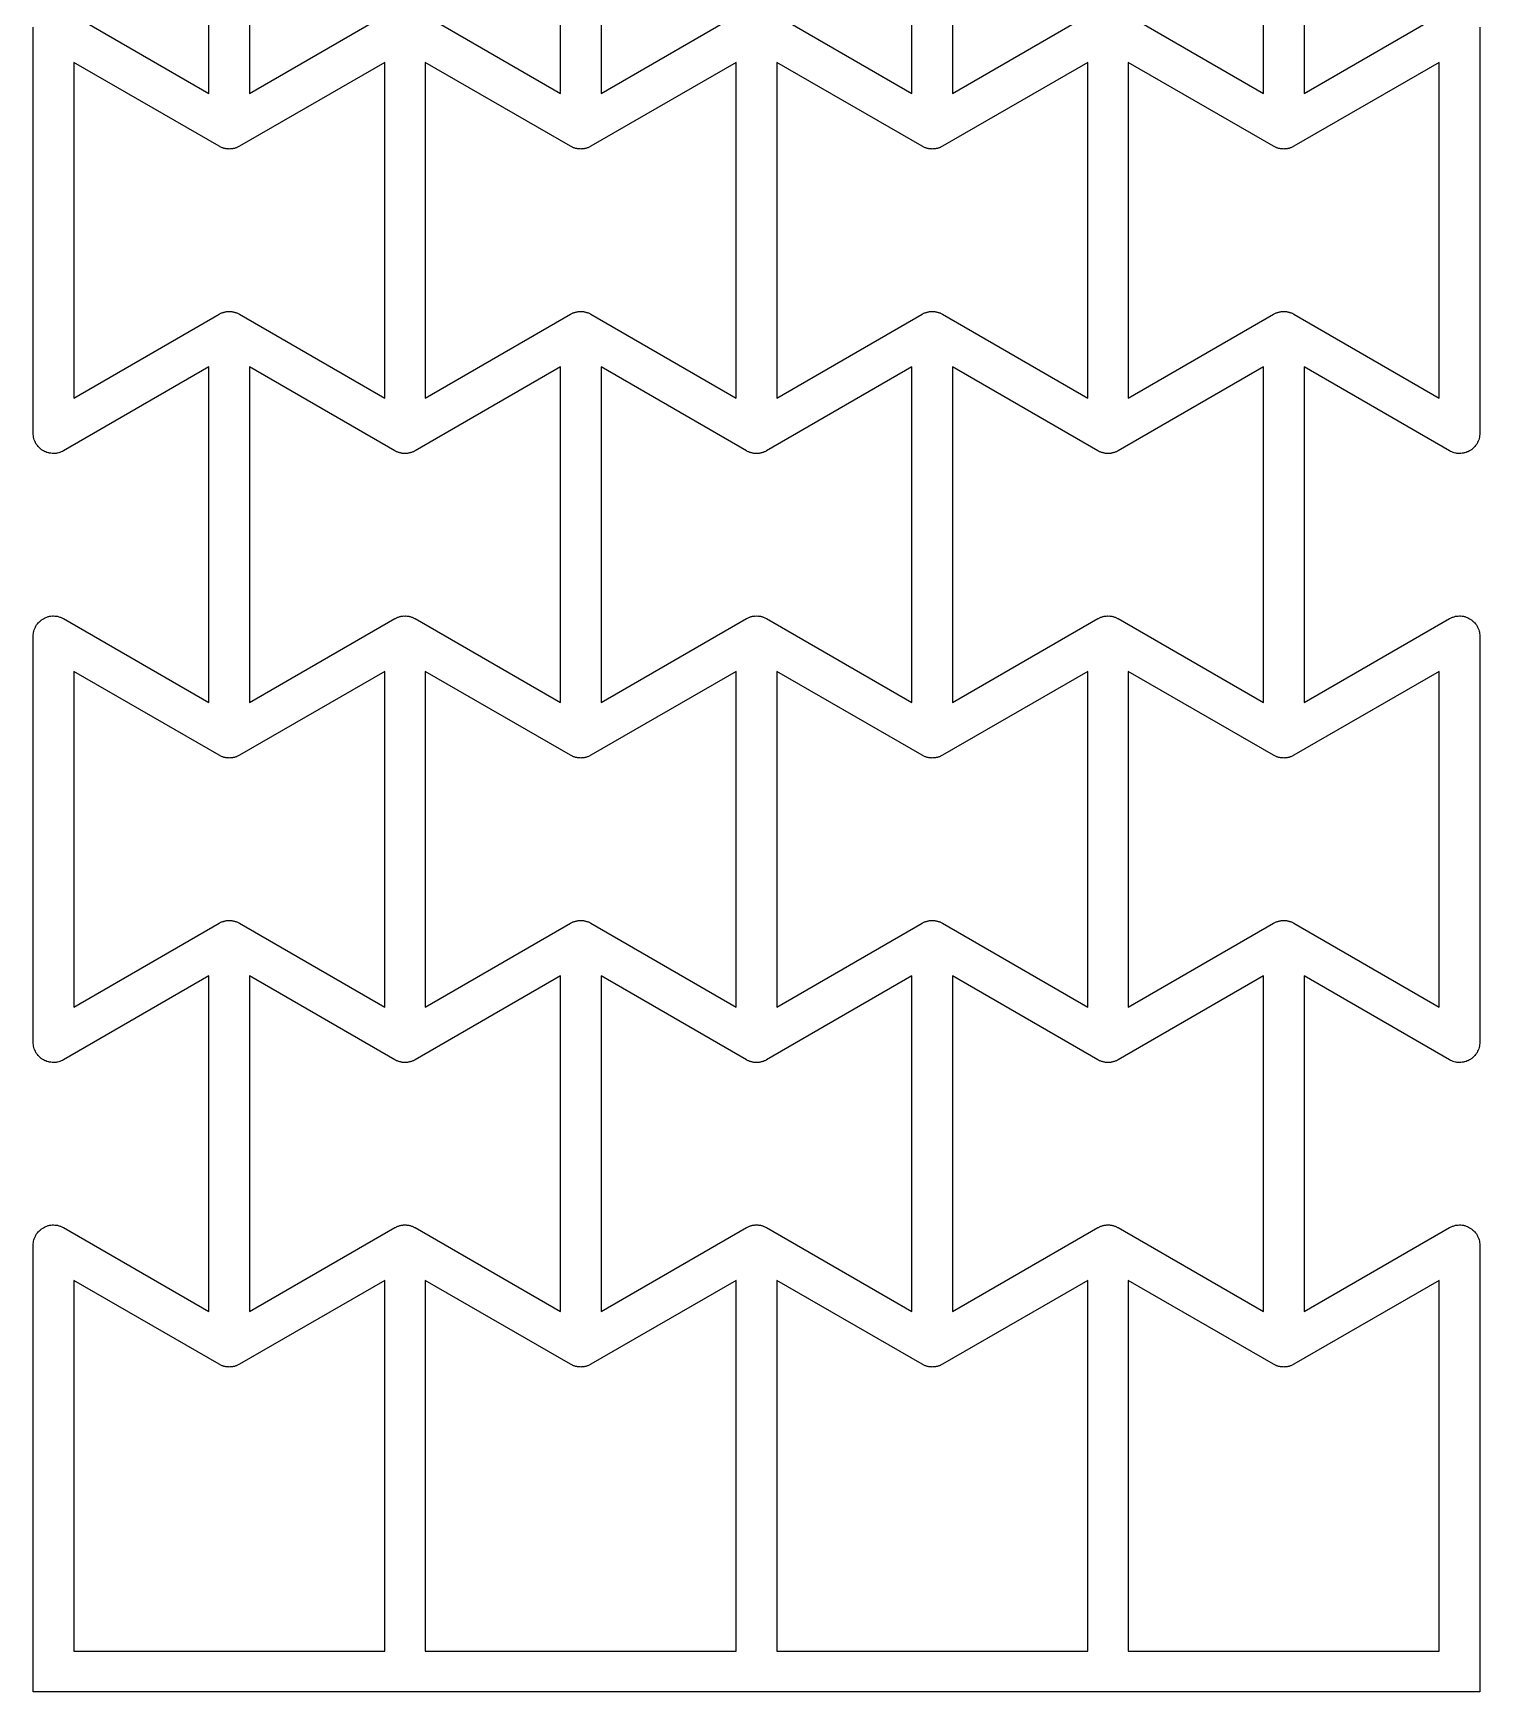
# Model space of a CAD drawing. Header units: millimetres. Extents: x -0.5 to 35.1, y -1 to 71.
# Drawn here: x -0.5 to 35.14, y -1 to 39.85 of the extents above; entities that cross this region are included whole.
import ezdxf

# ---------------------------------------------------------------- set-up
doc = ezdxf.new("R2010")
doc.units = ezdxf.units.MM

msp = doc.modelspace()

# ---------------------------------------------------------------- linework, layer by layer
for points in [[(0.25, 40.43301), (3.83013, 38.36603), (3.83013, 46.63397)], [(4.83013, 46.63397), (4.83013, 38.36603), (8.41025, 40.43301)], [(8.91025, 40.43301), (12.49038, 38.36603), (12.49038, 46.63397)], [(13.49038, 46.63397), (13.49038, 38.36603), (17.07051, 40.43301)], [(17.57051, 40.43301), (21.15064, 38.36603), (21.15064, 46.63397)], [(22.15064, 46.63397), (22.15064, 38.36603), (25.73076, 40.43301)], [(26.23076, 40.43301), (29.81089, 38.36603), (29.81089, 46.63397)], [(30.81089, 46.63397), (30.81089, 38.36603), (34.39102, 40.43301)], [(35.14102, 40), (35.14102, 30), (35.13781, 29.96744), (35.13674, 29.93474), (35.13302, 29.91877), (35.13141, 29.90245), (35.12191, 29.87114), (35.11448, 29.83928), (35.10772, 29.82435), (35.10296, 29.80866), (35.08753, 29.7798), (35.07403, 29.75), (35.06448, 29.73667), (35.05675, 29.72221), (35.03599, 29.69692), (35.01694, 29.67033), (35.00497, 29.65912), (34.99457, 29.64645), (34.96928, 29.62569), (34.9454, 29.60332), (34.93147, 29.59467), (34.9188, 29.58427), (34.88995, 29.56884), (34.86216, 29.55156), (34.84682, 29.54579), (34.83236, 29.53806), (34.80105, 29.52856), (34.77043, 29.51704), (34.75425, 29.51437), (34.73856, 29.50961), (34.706, 29.5064), (34.67372, 29.50107), (34.65733, 29.50161), (34.64102, 29.5), (34.60845, 29.50321), (34.57575, 29.50428), (34.55979, 29.508), (34.54347, 29.50961), (34.51216, 29.51911), (34.4803, 29.52653), (34.46536, 29.5333), (34.44967, 29.53806), (34.42082, 29.55348), (34.39102, 29.56699), (30.81089, 31.63397), (30.81089, 23.36603), (34.39102, 25.43301), (34.42082, 25.44652), (34.44967, 25.46194), (34.46536, 25.4667), (34.4803, 25.47347), (34.51216, 25.48089), (34.54347, 25.49039), (34.55979, 25.492), (34.57575, 25.49572), (34.60845, 25.49679), (34.64102, 25.5), (34.65733, 25.49839), (34.67372, 25.49893), (34.706, 25.4936), (34.73856, 25.49039), (34.75425, 25.48563), (34.77043, 25.48296), (34.80105, 25.47144), (34.83236, 25.46194), (34.84682, 25.45421), (34.86216, 25.44844), (34.88995, 25.43116), (34.9188, 25.41573), (34.93147, 25.40533), (34.9454, 25.39668), (34.96928, 25.37431), (34.99457, 25.35355), (35.00497, 25.34088), (35.01694, 25.32967), (35.03599, 25.30308), (35.05675, 25.27779), (35.06448, 25.26333), (35.07403, 25.25), (35.08753, 25.2202), (35.10296, 25.19134), (35.10772, 25.17565), (35.11448, 25.16072), (35.12191, 25.12886), (35.13141, 25.09755), (35.13302, 25.08123), (35.13674, 25.06526), (35.13781, 25.03256), (35.14102, 25), (35.14102, 15), (35.13781, 14.96744), (35.13674, 14.93474), (35.13302, 14.91877), (35.13141, 14.90245), (35.12191, 14.87114), (35.11448, 14.83928), (35.10772, 14.82435), (35.10296, 14.80866), (35.08753, 14.7798), (35.07403, 14.75), (35.06448, 14.73667), (35.05675, 14.72221), (35.03599, 14.69692), (35.01694, 14.67033), (35.00497, 14.65912), (34.99457, 14.64645), (34.96928, 14.62569), (34.9454, 14.60332), (34.93147, 14.59467), (34.9188, 14.58427), (34.88995, 14.56884), (34.86216, 14.55156), (34.84682, 14.54579), (34.83236, 14.53806), (34.80105, 14.52856), (34.77043, 14.51704), (34.75425, 14.51437), (34.73856, 14.50961), (34.706, 14.5064), (34.67372, 14.50107), (34.65733, 14.50161), (34.64102, 14.5), (34.60845, 14.50321), (34.57575, 14.50428), (34.55979, 14.508), (34.54347, 14.50961), (34.51216, 14.51911), (34.4803, 14.52653), (34.46536, 14.5333), (34.44967, 14.53806), (34.42082, 14.55348), (34.39102, 14.56699), (30.81089, 16.63397), (30.81089, 8.36603), (34.39102, 10.43301), (34.42082, 10.44652), (34.44967, 10.46194), (34.46536, 10.4667), (34.4803, 10.47347), (34.51216, 10.48089), (34.54347, 10.49039), (34.55979, 10.492), (34.57575, 10.49572), (34.60845, 10.49679), (34.64102, 10.5), (34.65733, 10.49839), (34.67372, 10.49893), (34.706, 10.4936), (34.73856, 10.49039), (34.75425, 10.48563), (34.77043, 10.48296), (34.80105, 10.47144), (34.83236, 10.46194), (34.84682, 10.45421), (34.86216, 10.44844), (34.88995, 10.43116), (34.9188, 10.41573), (34.93147, 10.40533), (34.9454, 10.39668), (34.96928, 10.37431), (34.99457, 10.35355), (35.00497, 10.34088), (35.01694, 10.32967), (35.03599, 10.30308), (35.05675, 10.27779), (35.06448, 10.26333), (35.07403, 10.25), (35.08753, 10.2202), (35.10296, 10.19134), (35.10772, 10.17565), (35.11448, 10.16072), (35.12191, 10.12886), (35.13141, 10.09755), (35.13302, 10.08123), (35.13674, 10.06526), (35.13781, 10.03256), (35.14102, 10), (35.14102, 0), (35.14102, -1), (-0.5, -1), (-0.5, 0), (-0.5, 10), (-0.49679, 10.03256), (-0.49572, 10.06526), (-0.492, 10.08123), (-0.49039, 10.09755), (-0.48089, 10.12886), (-0.47347, 10.16072), (-0.4667, 10.17565), (-0.46194, 10.19134), (-0.44652, 10.2202), (-0.43301, 10.25), (-0.42346, 10.26333), (-0.41573, 10.27779), (-0.39498, 10.30308), (-0.37592, 10.32967), (-0.36395, 10.34088), (-0.35355, 10.35355), (-0.32826, 10.37431), (-0.30438, 10.39668), (-0.29046, 10.40533), (-0.27779, 10.41573), (-0.24893, 10.43116), (-0.22114, 10.44844), (-0.2058, 10.45421), (-0.19134, 10.46194), (-0.16003, 10.47144), (-0.12941, 10.48296), (-0.11323, 10.48563), (-0.09755, 10.49039), (-0.06498, 10.4936), (-0.0327, 10.49893), (-0.01632, 10.49839), (0, 10.5), (0.03256, 10.49679), (0.06526, 10.49572), (0.08123, 10.492), (0.09755, 10.49039), (0.12886, 10.48089), (0.16072, 10.47347), (0.17565, 10.4667), (0.19134, 10.46194), (0.2202, 10.44652), (0.25, 10.43301), (3.83013, 8.36603), (3.83013, 16.63397), (0.25, 14.56699), (0.2202, 14.55348), (0.19134, 14.53806), (0.17565, 14.5333), (0.16072, 14.52653), (0.12886, 14.51911), (0.09755, 14.50961), (0.08123, 14.508), (0.06526, 14.50428), (0.03256, 14.50321), (0, 14.5), (-0.01632, 14.50161), (-0.0327, 14.50107), (-0.06498, 14.5064), (-0.09755, 14.50961), (-0.11323, 14.51437), (-0.12941, 14.51704), (-0.16003, 14.52856), (-0.19134, 14.53806), (-0.2058, 14.54579), (-0.22114, 14.55156), (-0.24893, 14.56884), (-0.27779, 14.58427), (-0.29046, 14.59467), (-0.30438, 14.60332), (-0.32826, 14.62569), (-0.35355, 14.64645), (-0.36395, 14.65912), (-0.37592, 14.67033), (-0.39498, 14.69692), (-0.41573, 14.72221), (-0.42346, 14.73667), (-0.43301, 14.75), (-0.44652, 14.7798), (-0.46194, 14.80866), (-0.4667, 14.82435), (-0.47347, 14.83928), (-0.48089, 14.87114), (-0.49039, 14.90245), (-0.492, 14.91877), (-0.49572, 14.93474), (-0.49679, 14.96744), (-0.5, 15), (-0.5, 25), (-0.49679, 25.03256), (-0.49572, 25.06526), (-0.492, 25.08123), (-0.49039, 25.09755), (-0.48089, 25.12886), (-0.47347, 25.16072), (-0.4667, 25.17565), (-0.46194, 25.19134), (-0.44652, 25.2202), (-0.43301, 25.25), (-0.42346, 25.26333), (-0.41573, 25.27779), (-0.39498, 25.30308), (-0.37592, 25.32967), (-0.36395, 25.34088), (-0.35355, 25.35355), (-0.32826, 25.37431), (-0.30438, 25.39668), (-0.29046, 25.40533), (-0.27779, 25.41573), (-0.24893, 25.43116), (-0.22114, 25.44844), (-0.2058, 25.45421), (-0.19134, 25.46194), (-0.16003, 25.47144), (-0.12941, 25.48296), (-0.11323, 25.48563), (-0.09755, 25.49039), (-0.06498, 25.4936), (-0.0327, 25.49893), (-0.01632, 25.49839), (0, 25.5), (0.03256, 25.49679), (0.06526, 25.49572), (0.08123, 25.492), (0.09755, 25.49039), (0.12886, 25.48089), (0.16072, 25.47347), (0.17565, 25.4667), (0.19134, 25.46194), (0.2202, 25.44652), (0.25, 25.43301), (3.83013, 23.36603), (3.83013, 31.63397), (0.25, 29.56699), (0.2202, 29.55348), (0.19134, 29.53806), (0.17565, 29.5333), (0.16072, 29.52653), (0.12886, 29.51911), (0.09755, 29.50961), (0.08123, 29.508), (0.06526, 29.50428), (0.03256, 29.50321), (0, 29.5), (-0.01632, 29.50161), (-0.0327, 29.50107), (-0.06498, 29.5064), (-0.09755, 29.50961), (-0.11323, 29.51437), (-0.12941, 29.51704), (-0.16003, 29.52856), (-0.19134, 29.53806), (-0.2058, 29.54579), (-0.22114, 29.55156), (-0.24893, 29.56884), (-0.27779, 29.58427), (-0.29046, 29.59467), (-0.30438, 29.60332), (-0.32826, 29.62569), (-0.35355, 29.64645), (-0.36395, 29.65912), (-0.37592, 29.67033), (-0.39498, 29.69692), (-0.41573, 29.72221), (-0.42346, 29.73667), (-0.43301, 29.75), (-0.44652, 29.7798), (-0.46194, 29.80866), (-0.4667, 29.82435), (-0.47347, 29.83928), (-0.48089, 29.87114), (-0.49039, 29.90245), (-0.492, 29.91877), (-0.49572, 29.93474), (-0.49679, 29.96744), (-0.5, 30), (-0.5, 40)]]:
    msp.add_lwpolyline(points)
for points in [[(4.08013, 32.93301), (4.09506, 32.93978), (4.10898, 32.94844), (4.12433, 32.95421), (4.13879, 32.96194), (4.15447, 32.9667), (4.16941, 32.97347), (4.18537, 32.97719), (4.20072, 32.98296), (4.21689, 32.98563), (4.23258, 32.99039), (4.2489, 32.992), (4.26486, 32.99572), (4.28125, 32.99626), (4.29743, 32.99893), (4.31381, 32.99839), (4.33013, 33), (4.34644, 32.99839), (4.36283, 32.99893), (4.379, 32.99626), (4.39539, 32.99572), (4.41136, 32.992), (4.42767, 32.99039), (4.44336, 32.98563), (4.45954, 32.98296), (4.47488, 32.97719), (4.49085, 32.97347), (4.50578, 32.9667), (4.52147, 32.96194), (4.53593, 32.95421), (4.55127, 32.94844), (4.56519, 32.93978), (4.58013, 32.93301), (8.16025, 30.86603), (8.16025, 39.13397), (4.58013, 37.06699), (4.56519, 37.06022), (4.55127, 37.05156), (4.53593, 37.04579), (4.52147, 37.03806), (4.50578, 37.0333), (4.49085, 37.02653), (4.47488, 37.02281), (4.45954, 37.01704), (4.44336, 37.01437), (4.42767, 37.00961), (4.41136, 37.008), (4.39539, 37.00428), (4.379, 37.00374), (4.36283, 37.00107), (4.34644, 37.00161), (4.33013, 37), (4.31381, 37.00161), (4.29743, 37.00107), (4.28125, 37.00374), (4.26486, 37.00428), (4.2489, 37.008), (4.23258, 37.00961), (4.21689, 37.01437), (4.20072, 37.01704), (4.18537, 37.02281), (4.16941, 37.02653), (4.15447, 37.0333), (4.13879, 37.03806), (4.12433, 37.04579), (4.10898, 37.05156), (4.09506, 37.06022), (4.08013, 37.06699), (0.5, 39.13397), (0.5, 30.86603)], [(13.24038, 37.06699), (13.22545, 37.06022), (13.21153, 37.05156), (13.19618, 37.04579), (13.18172, 37.03806), (13.16603, 37.0333), (13.1511, 37.02653), (13.13513, 37.02281), (13.11979, 37.01704), (13.10361, 37.01437), (13.08793, 37.00961), (13.07161, 37.008), (13.05564, 37.00428), (13.03926, 37.00374), (13.02308, 37.00107), (13.0067, 37.00161), (12.99038, 37), (12.97407, 37.00161), (12.95768, 37.00107), (12.9415, 37.00374), (12.92512, 37.00428), (12.90915, 37.008), (12.89284, 37.00961), (12.87715, 37.01437), (12.86097, 37.01704), (12.84563, 37.02281), (12.82966, 37.02653), (12.81473, 37.0333), (12.79904, 37.03806), (12.78458, 37.04579), (12.76924, 37.05156), (12.75531, 37.06022), (12.74038, 37.06699), (9.16025, 39.13397), (9.16025, 30.86603), (12.74038, 32.93301), (12.75531, 32.93978), (12.76924, 32.94844), (12.78458, 32.95421), (12.79904, 32.96194), (12.81473, 32.9667), (12.82966, 32.97347), (12.84563, 32.97719), (12.86097, 32.98296), (12.87715, 32.98563), (12.89284, 32.99039), (12.90915, 32.992), (12.92512, 32.99572), (12.9415, 32.99626), (12.95768, 32.99893), (12.97407, 32.99839), (12.99038, 33), (13.0067, 32.99839), (13.02308, 32.99893), (13.03926, 32.99626), (13.05564, 32.99572), (13.07161, 32.992), (13.08793, 32.99039), (13.10361, 32.98563), (13.11979, 32.98296), (13.13513, 32.97719), (13.1511, 32.97347), (13.16603, 32.9667), (13.18172, 32.96194), (13.19618, 32.95421), (13.21153, 32.94844), (13.22545, 32.93978), (13.24038, 32.93301), (16.82051, 30.86603), (16.82051, 39.13397)], [(21.85644, 37.04579), (21.84198, 37.03806), (21.82629, 37.0333), (21.81135, 37.02653), (21.79539, 37.02281), (21.78004, 37.01704), (21.76387, 37.01437), (21.74818, 37.00961), (21.73186, 37.008), (21.7159, 37.00428), (21.69951, 37.00374), (21.68334, 37.00107), (21.66695, 37.00161), (21.65064, 37), (21.63432, 37.00161), (21.61793, 37.00107), (21.60176, 37.00374), (21.58537, 37.00428), (21.56941, 37.008), (21.55309, 37.00961), (21.5374, 37.01437), (21.52123, 37.01704), (21.50588, 37.02281), (21.48992, 37.02653), (21.47498, 37.0333), (21.45929, 37.03806), (21.44483, 37.04579), (21.42949, 37.05156), (21.41557, 37.06022), (21.40064, 37.06699), (17.82051, 39.13397), (17.82051, 30.86603), (21.40064, 32.93301), (21.41557, 32.93978), (21.42949, 32.94844), (21.44483, 32.95421), (21.45929, 32.96194), (21.47498, 32.9667), (21.48992, 32.97347), (21.50588, 32.97719), (21.52123, 32.98296), (21.5374, 32.98563), (21.55309, 32.99039), (21.56941, 32.992), (21.58537, 32.99572), (21.60176, 32.99626), (21.61793, 32.99893), (21.63432, 32.99839), (21.65064, 33), (21.66695, 32.99839), (21.68334, 32.99893), (21.69951, 32.99626), (21.7159, 32.99572), (21.73186, 32.992), (21.74818, 32.99039), (21.76387, 32.98563), (21.78004, 32.98296), (21.79539, 32.97719), (21.81135, 32.97347), (21.82629, 32.9667), (21.84198, 32.96194), (21.85644, 32.95421), (21.87178, 32.94844), (21.8857, 32.93978), (21.90064, 32.93301), (25.48076, 30.86603), (25.48076, 39.13397), (21.90064, 37.06699), (21.8857, 37.06022), (21.87178, 37.05156)], [(30.06089, 32.93301), (30.07582, 32.93978), (30.08974, 32.94844), (30.10509, 32.95421), (30.11955, 32.96194), (30.13524, 32.9667), (30.15017, 32.97347), (30.16614, 32.97719), (30.18148, 32.98296), (30.19766, 32.98563), (30.21334, 32.99039), (30.22966, 32.992), (30.24563, 32.99572), (30.26201, 32.99626), (30.27819, 32.99893), (30.29457, 32.99839), (30.31089, 33), (30.3272, 32.99839), (30.34359, 32.99893), (30.35977, 32.99626), (30.37615, 32.99572), (30.39212, 32.992), (30.40843, 32.99039), (30.42412, 32.98563), (30.4403, 32.98296), (30.45564, 32.97719), (30.47161, 32.97347), (30.48654, 32.9667), (30.50223, 32.96194), (30.51669, 32.95421), (30.53203, 32.94844), (30.54596, 32.93978), (30.56089, 32.93301), (34.14102, 30.86603), (34.14102, 39.13397), (30.56089, 37.06699), (30.54596, 37.06022), (30.53203, 37.05156), (30.51669, 37.04579), (30.50223, 37.03806), (30.48654, 37.0333), (30.47161, 37.02653), (30.45564, 37.02281), (30.4403, 37.01704), (30.42412, 37.01437), (30.40843, 37.00961), (30.39212, 37.008), (30.37615, 37.00428), (30.35977, 37.00374), (30.34359, 37.00107), (30.3272, 37.00161), (30.31089, 37), (30.29457, 37.00161), (30.27819, 37.00107), (30.26201, 37.00374), (30.24563, 37.00428), (30.22966, 37.008), (30.21334, 37.00961), (30.19766, 37.01437), (30.18148, 37.01704), (30.16614, 37.02281), (30.15017, 37.02653), (30.13524, 37.0333), (30.11955, 37.03806), (30.10509, 37.04579), (30.08974, 37.05156), (30.07582, 37.06022), (30.06089, 37.06699), (26.48076, 39.13397), (26.48076, 30.86603)], [(8.91025, 29.56699), (8.89532, 29.56022), (8.8814, 29.55156), (8.86605, 29.54579), (8.8516, 29.53806), (8.83591, 29.5333), (8.82097, 29.52653), (8.80501, 29.52281), (8.78966, 29.51704), (8.77349, 29.51437), (8.7578, 29.50961), (8.74148, 29.508), (8.72552, 29.50428), (8.70913, 29.50374), (8.69296, 29.50107), (8.67657, 29.50161), (8.66025, 29.5), (8.64394, 29.50161), (8.62755, 29.50107), (8.61138, 29.50374), (8.59499, 29.50428), (8.57902, 29.508), (8.56271, 29.50961), (8.54702, 29.51437), (8.53084, 29.51704), (8.5155, 29.52281), (8.49953, 29.52653), (8.4846, 29.5333), (8.46891, 29.53806), (8.45445, 29.54579), (8.43911, 29.55156), (8.42519, 29.56022), (8.41025, 29.56699), (4.83013, 31.63397), (4.83013, 23.36603), (8.41025, 25.43301), (8.42519, 25.43978), (8.43911, 25.44844), (8.45445, 25.45421), (8.46891, 25.46194), (8.4846, 25.4667), (8.49953, 25.47347), (8.5155, 25.47719), (8.53084, 25.48296), (8.54702, 25.48563), (8.56271, 25.49039), (8.57902, 25.492), (8.59499, 25.49572), (8.61138, 25.49626), (8.62755, 25.49893), (8.64394, 25.49839), (8.66025, 25.5), (8.67657, 25.49839), (8.69296, 25.49893), (8.70913, 25.49626), (8.72552, 25.49572), (8.74148, 25.492), (8.7578, 25.49039), (8.77349, 25.48563), (8.78966, 25.48296), (8.80501, 25.47719), (8.82097, 25.47347), (8.83591, 25.4667), (8.8516, 25.46194), (8.86605, 25.45421), (8.8814, 25.44844), (8.89532, 25.43978), (8.91025, 25.43301), (12.49038, 23.36603), (12.49038, 31.63397)], [(17.52631, 29.54579), (17.51185, 29.53806), (17.49616, 29.5333), (17.48123, 29.52653), (17.46526, 29.52281), (17.44992, 29.51704), (17.43374, 29.51437), (17.41805, 29.50961), (17.40174, 29.508), (17.38577, 29.50428), (17.36939, 29.50374), (17.35321, 29.50107), (17.33682, 29.50161), (17.32051, 29.5), (17.30419, 29.50161), (17.28781, 29.50107), (17.27163, 29.50374), (17.25524, 29.50428), (17.23928, 29.508), (17.22296, 29.50961), (17.20727, 29.51437), (17.1911, 29.51704), (17.17575, 29.52281), (17.15979, 29.52653), (17.14486, 29.5333), (17.12917, 29.53806), (17.11471, 29.54579), (17.09936, 29.55156), (17.08544, 29.56022), (17.07051, 29.56699), (13.49038, 31.63397), (13.49038, 23.36603), (17.07051, 25.43301), (17.08544, 25.43978), (17.09936, 25.44844), (17.11471, 25.45421), (17.12917, 25.46194), (17.14486, 25.4667), (17.15979, 25.47347), (17.17575, 25.47719), (17.1911, 25.48296), (17.20727, 25.48563), (17.22296, 25.49039), (17.23928, 25.492), (17.25524, 25.49572), (17.27163, 25.49626), (17.28781, 25.49893), (17.30419, 25.49839), (17.32051, 25.5), (17.33682, 25.49839), (17.35321, 25.49893), (17.36939, 25.49626), (17.38577, 25.49572), (17.40174, 25.492), (17.41805, 25.49039), (17.43374, 25.48563), (17.44992, 25.48296), (17.46526, 25.47719), (17.48123, 25.47347), (17.49616, 25.4667), (17.51185, 25.46194), (17.52631, 25.45421), (17.54165, 25.44844), (17.55557, 25.43978), (17.57051, 25.43301), (21.15064, 23.36603), (21.15064, 31.63397), (17.57051, 29.56699), (17.55557, 29.56022), (17.54165, 29.55156)], [(25.73076, 25.43301), (25.7457, 25.43978), (25.75962, 25.44844), (25.77496, 25.45421), (25.78942, 25.46194), (25.80511, 25.4667), (25.82004, 25.47347), (25.83601, 25.47719), (25.85135, 25.48296), (25.86753, 25.48563), (25.88322, 25.49039), (25.89953, 25.492), (25.9155, 25.49572), (25.93188, 25.49626), (25.94806, 25.49893), (25.96445, 25.49839), (25.98076, 25.5), (25.99708, 25.49839), (26.01346, 25.49893), (26.02964, 25.49626), (26.04603, 25.49572), (26.06199, 25.492), (26.07831, 25.49039), (26.094, 25.48563), (26.11017, 25.48296), (26.12552, 25.47719), (26.14148, 25.47347), (26.15642, 25.4667), (26.1721, 25.46194), (26.18656, 25.45421), (26.20191, 25.44844), (26.21583, 25.43978), (26.23076, 25.43301), (29.81089, 23.36603), (29.81089, 31.63397), (26.23076, 29.56699), (26.21583, 29.56022), (26.20191, 29.55156), (26.18656, 29.54579), (26.1721, 29.53806), (26.15642, 29.5333), (26.14148, 29.52653), (26.12552, 29.52281), (26.11017, 29.51704), (26.094, 29.51437), (26.07831, 29.50961), (26.06199, 29.508), (26.04603, 29.50428), (26.02964, 29.50374), (26.01346, 29.50107), (25.99708, 29.50161), (25.98076, 29.5), (25.96445, 29.50161), (25.94806, 29.50107), (25.93188, 29.50374), (25.9155, 29.50428), (25.89953, 29.508), (25.88322, 29.50961), (25.86753, 29.51437), (25.85135, 29.51704), (25.83601, 29.52281), (25.82004, 29.52653), (25.80511, 29.5333), (25.78942, 29.53806), (25.77496, 29.54579), (25.75962, 29.55156), (25.7457, 29.56022), (25.73076, 29.56699), (22.15064, 31.63397), (22.15064, 23.36603)], [(4.08013, 17.93301), (4.09506, 17.93978), (4.10898, 17.94844), (4.12433, 17.95421), (4.13879, 17.96194), (4.15447, 17.9667), (4.16941, 17.97347), (4.18537, 17.97719), (4.20072, 17.98296), (4.21689, 17.98563), (4.23258, 17.99039), (4.2489, 17.992), (4.26486, 17.99572), (4.28125, 17.99626), (4.29743, 17.99893), (4.31381, 17.99839), (4.33013, 18), (4.34644, 17.99839), (4.36283, 17.99893), (4.379, 17.99626), (4.39539, 17.99572), (4.41136, 17.992), (4.42767, 17.99039), (4.44336, 17.98563), (4.45954, 17.98296), (4.47488, 17.97719), (4.49085, 17.97347), (4.50578, 17.9667), (4.52147, 17.96194), (4.53593, 17.95421), (4.55127, 17.94844), (4.56519, 17.93978), (4.58013, 17.93301), (8.16025, 15.86603), (8.16025, 24.13397), (4.58013, 22.06699), (4.56519, 22.06022), (4.55127, 22.05156), (4.53593, 22.04579), (4.52147, 22.03806), (4.50578, 22.0333), (4.49085, 22.02653), (4.47488, 22.02281), (4.45954, 22.01704), (4.44336, 22.01437), (4.42767, 22.00961), (4.41136, 22.008), (4.39539, 22.00428), (4.379, 22.00374), (4.36283, 22.00107), (4.34644, 22.00161), (4.33013, 22), (4.31381, 22.00161), (4.29743, 22.00107), (4.28125, 22.00374), (4.26486, 22.00428), (4.2489, 22.008), (4.23258, 22.00961), (4.21689, 22.01437), (4.20072, 22.01704), (4.18537, 22.02281), (4.16941, 22.02653), (4.15447, 22.0333), (4.13879, 22.03806), (4.12433, 22.04579), (4.10898, 22.05156), (4.09506, 22.06022), (4.08013, 22.06699), (0.5, 24.13397), (0.5, 15.86603)], [(13.19618, 22.04579), (13.18172, 22.03806), (13.16603, 22.0333), (13.1511, 22.02653), (13.13513, 22.02281), (13.11979, 22.01704), (13.10361, 22.01437), (13.08793, 22.00961), (13.07161, 22.008), (13.05564, 22.00428), (13.03926, 22.00374), (13.02308, 22.00107), (13.0067, 22.00161), (12.99038, 22), (12.97407, 22.00161), (12.95768, 22.00107), (12.9415, 22.00374), (12.92512, 22.00428), (12.90915, 22.008), (12.89284, 22.00961), (12.87715, 22.01437), (12.86097, 22.01704), (12.84563, 22.02281), (12.82966, 22.02653), (12.81473, 22.0333), (12.79904, 22.03806), (12.78458, 22.04579), (12.76924, 22.05156), (12.75531, 22.06022), (12.74038, 22.06699), (9.16025, 24.13397), (9.16025, 15.86603), (12.74038, 17.93301), (12.75531, 17.93978), (12.76924, 17.94844), (12.78458, 17.95421), (12.79904, 17.96194), (12.81473, 17.9667), (12.82966, 17.97347), (12.84563, 17.97719), (12.86097, 17.98296), (12.87715, 17.98563), (12.89284, 17.99039), (12.90915, 17.992), (12.92512, 17.99572), (12.9415, 17.99626), (12.95768, 17.99893), (12.97407, 17.99839), (12.99038, 18), (13.0067, 17.99839), (13.02308, 17.99893), (13.03926, 17.99626), (13.05564, 17.99572), (13.07161, 17.992), (13.08793, 17.99039), (13.10361, 17.98563), (13.11979, 17.98296), (13.13513, 17.97719), (13.1511, 17.97347), (13.16603, 17.9667), (13.18172, 17.96194), (13.19618, 17.95421), (13.21153, 17.94844), (13.22545, 17.93978), (13.24038, 17.93301), (16.82051, 15.86603), (16.82051, 24.13397), (13.24038, 22.06699), (13.22545, 22.06022), (13.21153, 22.05156)], [(21.40064, 17.93301), (21.41557, 17.93978), (21.42949, 17.94844), (21.44483, 17.95421), (21.45929, 17.96194), (21.47498, 17.9667), (21.48992, 17.97347), (21.50588, 17.97719), (21.52123, 17.98296), (21.5374, 17.98563), (21.55309, 17.99039), (21.56941, 17.992), (21.58537, 17.99572), (21.60176, 17.99626), (21.61793, 17.99893), (21.63432, 17.99839), (21.65064, 18), (21.66695, 17.99839), (21.68334, 17.99893), (21.69951, 17.99626), (21.7159, 17.99572), (21.73186, 17.992), (21.74818, 17.99039), (21.76387, 17.98563), (21.78004, 17.98296), (21.79539, 17.97719), (21.81135, 17.97347), (21.82629, 17.9667), (21.84198, 17.96194), (21.85644, 17.95421), (21.87178, 17.94844), (21.8857, 17.93978), (21.90064, 17.93301), (25.48076, 15.86603), (25.48076, 24.13397), (21.90064, 22.06699), (21.8857, 22.06022), (21.87178, 22.05156), (21.85644, 22.04579), (21.84198, 22.03806), (21.82629, 22.0333), (21.81135, 22.02653), (21.79539, 22.02281), (21.78004, 22.01704), (21.76387, 22.01437), (21.74818, 22.00961), (21.73186, 22.008), (21.7159, 22.00428), (21.69951, 22.00374), (21.68334, 22.00107), (21.66695, 22.00161), (21.65064, 22), (21.63432, 22.00161), (21.61793, 22.00107), (21.60176, 22.00374), (21.58537, 22.00428), (21.56941, 22.008), (21.55309, 22.00961), (21.5374, 22.01437), (21.52123, 22.01704), (21.50588, 22.02281), (21.48992, 22.02653), (21.47498, 22.0333), (21.45929, 22.03806), (21.44483, 22.04579), (21.42949, 22.05156), (21.41557, 22.06022), (21.40064, 22.06699), (17.82051, 24.13397), (17.82051, 15.86603)], [(30.51669, 22.04579), (30.50223, 22.03806), (30.48654, 22.0333), (30.47161, 22.02653), (30.45564, 22.02281), (30.4403, 22.01704), (30.42412, 22.01437), (30.40843, 22.00961), (30.39212, 22.008), (30.37615, 22.00428), (30.35977, 22.00374), (30.34359, 22.00107), (30.3272, 22.00161), (30.31089, 22), (30.29457, 22.00161), (30.27819, 22.00107), (30.26201, 22.00374), (30.24563, 22.00428), (30.22966, 22.008), (30.21334, 22.00961), (30.19766, 22.01437), (30.18148, 22.01704), (30.16614, 22.02281), (30.15017, 22.02653), (30.13524, 22.0333), (30.11955, 22.03806), (30.10509, 22.04579), (30.08974, 22.05156), (30.07582, 22.06022), (30.06089, 22.06699), (26.48076, 24.13397), (26.48076, 15.86603), (30.06089, 17.93301), (30.07582, 17.93978), (30.08974, 17.94844), (30.10509, 17.95421), (30.11955, 17.96194), (30.13524, 17.9667), (30.15017, 17.97347), (30.16614, 17.97719), (30.18148, 17.98296), (30.19766, 17.98563), (30.21334, 17.99039), (30.22966, 17.992), (30.24563, 17.99572), (30.26201, 17.99626), (30.27819, 17.99893), (30.29457, 17.99839), (30.31089, 18), (30.3272, 17.99839), (30.34359, 17.99893), (30.35977, 17.99626), (30.37615, 17.99572), (30.39212, 17.992), (30.40843, 17.99039), (30.42412, 17.98563), (30.4403, 17.98296), (30.45564, 17.97719), (30.47161, 17.97347), (30.48654, 17.9667), (30.50223, 17.96194), (30.51669, 17.95421), (30.53203, 17.94844), (30.54596, 17.93978), (30.56089, 17.93301), (34.14102, 15.86603), (34.14102, 24.13397), (30.56089, 22.06699), (30.54596, 22.06022), (30.53203, 22.05156)], [(8.86605, 14.54579), (8.8516, 14.53806), (8.83591, 14.5333), (8.82097, 14.52653), (8.80501, 14.52281), (8.78966, 14.51704), (8.77349, 14.51437), (8.7578, 14.50961), (8.74148, 14.508), (8.72552, 14.50428), (8.70913, 14.50374), (8.69296, 14.50107), (8.67657, 14.50161), (8.66025, 14.5), (8.64394, 14.50161), (8.62755, 14.50107), (8.61138, 14.50374), (8.59499, 14.50428), (8.57902, 14.508), (8.56271, 14.50961), (8.54702, 14.51437), (8.53084, 14.51704), (8.5155, 14.52281), (8.49953, 14.52653), (8.4846, 14.5333), (8.46891, 14.53806), (8.45445, 14.54579), (8.43911, 14.55156), (8.42519, 14.56022), (8.41025, 14.56699), (4.83013, 16.63397), (4.83013, 8.36603), (8.41025, 10.43301), (8.42519, 10.43978), (8.43911, 10.44844), (8.45445, 10.45421), (8.46891, 10.46194), (8.4846, 10.4667), (8.49953, 10.47347), (8.5155, 10.47719), (8.53084, 10.48296), (8.54702, 10.48563), (8.56271, 10.49039), (8.57902, 10.492), (8.59499, 10.49572), (8.61138, 10.49626), (8.62755, 10.49893), (8.64394, 10.49839), (8.66025, 10.5), (8.67657, 10.49839), (8.69296, 10.49893), (8.70913, 10.49626), (8.72552, 10.49572), (8.74148, 10.492), (8.7578, 10.49039), (8.77349, 10.48563), (8.78966, 10.48296), (8.80501, 10.47719), (8.82097, 10.47347), (8.83591, 10.4667), (8.8516, 10.46194), (8.86605, 10.45421), (8.8814, 10.44844), (8.89532, 10.43978), (8.91025, 10.43301), (12.49038, 8.36603), (12.49038, 16.63397), (8.91025, 14.56699), (8.89532, 14.56022), (8.8814, 14.55156)], [(17.07051, 10.43301), (17.08544, 10.43978), (17.09936, 10.44844), (17.11471, 10.45421), (17.12917, 10.46194), (17.14486, 10.4667), (17.15979, 10.47347), (17.17575, 10.47719), (17.1911, 10.48296), (17.20727, 10.48563), (17.22296, 10.49039), (17.23928, 10.492), (17.25524, 10.49572), (17.27163, 10.49626), (17.28781, 10.49893), (17.30419, 10.49839), (17.32051, 10.5), (17.33682, 10.49839), (17.35321, 10.49893), (17.36939, 10.49626), (17.38577, 10.49572), (17.40174, 10.492), (17.41805, 10.49039), (17.43374, 10.48563), (17.44992, 10.48296), (17.46526, 10.47719), (17.48123, 10.47347), (17.49616, 10.4667), (17.51185, 10.46194), (17.52631, 10.45421), (17.54165, 10.44844), (17.55557, 10.43978), (17.57051, 10.43301), (21.15064, 8.36603), (21.15064, 16.63397), (17.57051, 14.56699), (17.55557, 14.56022), (17.54165, 14.55156), (17.52631, 14.54579), (17.51185, 14.53806), (17.49616, 14.5333), (17.48123, 14.52653), (17.46526, 14.52281), (17.44992, 14.51704), (17.43374, 14.51437), (17.41805, 14.50961), (17.40174, 14.508), (17.38577, 14.50428), (17.36939, 14.50374), (17.35321, 14.50107), (17.33682, 14.50161), (17.32051, 14.5), (17.30419, 14.50161), (17.28781, 14.50107), (17.27163, 14.50374), (17.25524, 14.50428), (17.23928, 14.508), (17.22296, 14.50961), (17.20727, 14.51437), (17.1911, 14.51704), (17.17575, 14.52281), (17.15979, 14.52653), (17.14486, 14.5333), (17.12917, 14.53806), (17.11471, 14.54579), (17.09936, 14.55156), (17.08544, 14.56022), (17.07051, 14.56699), (13.49038, 16.63397), (13.49038, 8.36603)], [(26.18656, 14.54579), (26.1721, 14.53806), (26.15642, 14.5333), (26.14148, 14.52653), (26.12552, 14.52281), (26.11017, 14.51704), (26.094, 14.51437), (26.07831, 14.50961), (26.06199, 14.508), (26.04603, 14.50428), (26.02964, 14.50374), (26.01346, 14.50107), (25.99708, 14.50161), (25.98076, 14.5), (25.96445, 14.50161), (25.94806, 14.50107), (25.93188, 14.50374), (25.9155, 14.50428), (25.89953, 14.508), (25.88322, 14.50961), (25.86753, 14.51437), (25.85135, 14.51704), (25.83601, 14.52281), (25.82004, 14.52653), (25.80511, 14.5333), (25.78942, 14.53806), (25.77496, 14.54579), (25.75962, 14.55156), (25.7457, 14.56022), (25.73076, 14.56699), (22.15064, 16.63397), (22.15064, 8.36603), (25.73076, 10.43301), (25.7457, 10.43978), (25.75962, 10.44844), (25.77496, 10.45421), (25.78942, 10.46194), (25.80511, 10.4667), (25.82004, 10.47347), (25.83601, 10.47719), (25.85135, 10.48296), (25.86753, 10.48563), (25.88322, 10.49039), (25.89953, 10.492), (25.9155, 10.49572), (25.93188, 10.49626), (25.94806, 10.49893), (25.96445, 10.49839), (25.98076, 10.5), (25.99708, 10.49839), (26.01346, 10.49893), (26.02964, 10.49626), (26.04603, 10.49572), (26.06199, 10.492), (26.07831, 10.49039), (26.094, 10.48563), (26.11017, 10.48296), (26.12552, 10.47719), (26.14148, 10.47347), (26.15642, 10.4667), (26.1721, 10.46194), (26.18656, 10.45421), (26.20191, 10.44844), (26.21583, 10.43978), (26.23076, 10.43301), (29.81089, 8.36603), (29.81089, 16.63397), (26.23076, 14.56699), (26.21583, 14.56022), (26.20191, 14.55156)], [(8.16025, 0), (8.16025, 9.13397), (4.58013, 7.06699), (4.56519, 7.06022), (4.55127, 7.05156), (4.53593, 7.04579), (4.52147, 7.03806), (4.50578, 7.0333), (4.49085, 7.02653), (4.47488, 7.02281), (4.45954, 7.01704), (4.44336, 7.01437), (4.42767, 7.00961), (4.41136, 7.008), (4.39539, 7.00428), (4.379, 7.00374), (4.36283, 7.00107), (4.34644, 7.00161), (4.33013, 7), (4.31381, 7.00161), (4.29743, 7.00107), (4.28125, 7.00374), (4.26486, 7.00428), (4.2489, 7.008), (4.23258, 7.00961), (4.21689, 7.01437), (4.20072, 7.01704), (4.18537, 7.02281), (4.16941, 7.02653), (4.15447, 7.0333), (4.13879, 7.03806), (4.12433, 7.04579), (4.10898, 7.05156), (4.09506, 7.06022), (4.08013, 7.06699), (0.5, 9.13397), (0.5, 0)], [(16.82051, 0), (16.82051, 9.13397), (13.24038, 7.06699), (13.22545, 7.06022), (13.21153, 7.05156), (13.19618, 7.04579), (13.18172, 7.03806), (13.16603, 7.0333), (13.1511, 7.02653), (13.13513, 7.02281), (13.11979, 7.01704), (13.10361, 7.01437), (13.08793, 7.00961), (13.07161, 7.008), (13.05564, 7.00428), (13.03926, 7.00374), (13.02308, 7.00107), (13.0067, 7.00161), (12.99038, 7), (12.97407, 7.00161), (12.95768, 7.00107), (12.9415, 7.00374), (12.92512, 7.00428), (12.90915, 7.008), (12.89284, 7.00961), (12.87715, 7.01437), (12.86097, 7.01704), (12.84563, 7.02281), (12.82966, 7.02653), (12.81473, 7.0333), (12.79904, 7.03806), (12.78458, 7.04579), (12.76924, 7.05156), (12.75531, 7.06022), (12.74038, 7.06699), (9.16025, 9.13397), (9.16025, 0)], [(25.48076, 0), (25.48076, 9.13397), (21.90064, 7.06699), (21.8857, 7.06022), (21.87178, 7.05156), (21.85644, 7.04579), (21.84198, 7.03806), (21.82629, 7.0333), (21.81135, 7.02653), (21.79539, 7.02281), (21.78004, 7.01704), (21.76387, 7.01437), (21.74818, 7.00961), (21.73186, 7.008), (21.7159, 7.00428), (21.69951, 7.00374), (21.68334, 7.00107), (21.66695, 7.00161), (21.65064, 7), (21.63432, 7.00161), (21.61793, 7.00107), (21.60176, 7.00374), (21.58537, 7.00428), (21.56941, 7.008), (21.55309, 7.00961), (21.5374, 7.01437), (21.52123, 7.01704), (21.50588, 7.02281), (21.48992, 7.02653), (21.47498, 7.0333), (21.45929, 7.03806), (21.44483, 7.04579), (21.42949, 7.05156), (21.41557, 7.06022), (21.40064, 7.06699), (17.82051, 9.13397), (17.82051, 0)], [(34.14102, 0), (34.14102, 9.13397), (30.56089, 7.06699), (30.54596, 7.06022), (30.53203, 7.05156), (30.51669, 7.04579), (30.50223, 7.03806), (30.48654, 7.0333), (30.47161, 7.02653), (30.45564, 7.02281), (30.4403, 7.01704), (30.42412, 7.01437), (30.40843, 7.00961), (30.39212, 7.008), (30.37615, 7.00428), (30.35977, 7.00374), (30.34359, 7.00107), (30.3272, 7.00161), (30.31089, 7), (30.29457, 7.00161), (30.27819, 7.00107), (30.26201, 7.00374), (30.24563, 7.00428), (30.22966, 7.008), (30.21334, 7.00961), (30.19766, 7.01437), (30.18148, 7.01704), (30.16614, 7.02281), (30.15017, 7.02653), (30.13524, 7.0333), (30.11955, 7.03806), (30.10509, 7.04579), (30.08974, 7.05156), (30.07582, 7.06022), (30.06089, 7.06699), (26.48076, 9.13397), (26.48076, 0)]]:
    msp.add_lwpolyline(points, close=True)

doc.saveas('drawing.dxf')
